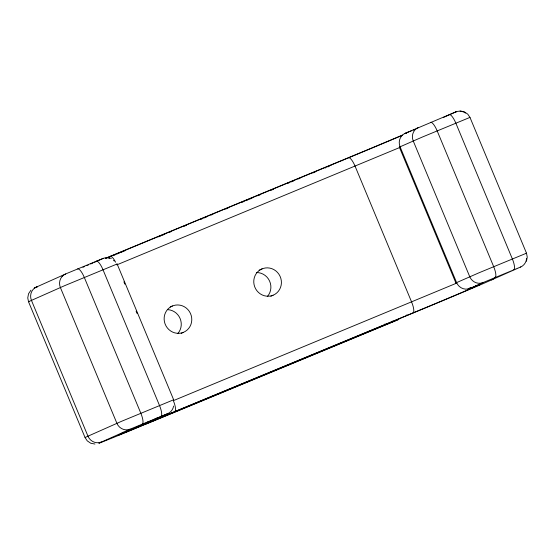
<?xml version="1.0" encoding="UTF-8"?>
<svg xmlns="http://www.w3.org/2000/svg" width="555" height="555" viewBox="0 0 555 555"><rect width="100%" height="100%" fill="white"/><g stroke="black" fill="none" stroke-linecap="round" stroke-linejoin="round"><path stroke-width="0.83" d="M526.466 261.266L527.25 257.083L526.501 253.191L469.974 117.396L467.754 114.143L464.23 111.749L460.053 110.958M30.927 290.209L28.541 293.741L27.75 297.931L28.541 301.781L85.068 437.576L87.246 440.864L90.777 443.251L94.96 444.042M456.474 282.717L455.877 282.925L399.343 147.131L422.417 137.009L469.974 117.396M173.32 399.94L173.653 399.773L117.126 263.979L116.793 264.145M162.442 416.729L427.149 307.04A53.405 0.375 -22.6 0 0 443.438 300.234L455.842 295.01A53.405 0.375 -22.6 0 0 467.039 290.251L480.346 284.382L469.627 288.593L483.613 282.349L520.833 266.927L483.384 283.536A74.772 0.52 -22.6 0 1 467.705 290.196L450.334 297.508A74.772 0.52 -22.6 0 1 427.53 307.033L162.442 416.729M455.877 282.925L478.944 272.81L526.501 253.191L526.168 253.357M443.362 117.48L456.231 111.735M456.21 111.742L405.011 133.394L409.063 131.778M94.517 262.279L103.362 258.318L66.593 273.546L34.216 288.045A74.772 0.52 -22.6 0 0 37.539 286.824M144.695 424.485L140.568 426.185A53.405 0.375 -22.6 0 1 128.323 431.186L121.372 433.982A53.405 0.375 -22.6 0 1 118.215 435.162L167.985 413.51L131.445 428.633L98.825 443.209A74.772 0.52 -22.6 0 0 103.244 441.586L112.97 437.673A74.772 0.52 -22.6 0 0 130.12 430.666L146.839 423.604M90.645 264L92.969 262.966M170.212 306.964L172.466 305.958M259.095 270.195L262.099 268.856M181.194 333.347L183.448 332.341A14.291 13.743 66 0 0 186.209 308.004A14.291 13.743 66 0 0 164.218 317.106A14.291 13.743 66 0 0 183.448 332.341M270.826 296.245L273.081 295.239A14.291 13.743 66 0 0 275.842 270.902A14.291 13.743 66 0 0 253.85 280.004A14.291 13.743 66 0 0 273.081 295.239M62.091 276.133L62.653 275.877M399.829 147.457L116.834 264.86M456.356 283.251L173.354 400.654A10.503 2.879 67.5 0 1 174.763 411.526M397.089 320.131L398.879 319.34L149.031 422.695M88.155 265.089L88.529 264.922M396.499 320.381L145.098 424.492M86.837 265.644L87.302 265.45M400.419 136.135L402.43 135.288M392.579 139.437L396.936 137.605M397.651 137.307L399.732 136.426M84.138 266.782L84.721 266.539M82.924 267.288L83.541 267.031M391.844 139.749L385.732 142.316A74.772 0.52 -22.6 0 1 362.928 151.841L343.17 160.048A10.503 2.879 67.5 0 0 342.601 160.742M328.04 166.819L328.477 166.632M105.45 258.29L362.547 151.841A53.405 0.375 -22.6 0 0 378.836 145.035L391.24 139.818A53.405 0.375 -22.6 0 0 402.437 135.052M325.258 167.978L325.729 167.783M105.7 258.339L342.373 160.374M327.672 166.819L328.116 166.632M112.936 255.702L115.336 254.71M116.932 254.051L119.332 253.059M120.934 252.393L125.728 250.409M158.508 236.839L160.908 235.847M162.511 235.188L164.904 234.196M169.705 232.205L171.301 231.546M184.094 226.253L186.494 225.254M200.084 219.627L202.485 218.635M204.087 217.976L206.481 216.984M211.282 215L212.877 214.334M225.67 209.041L228.07 208.049M241.661 202.422L244.061 201.43M245.664 200.764L248.057 199.772M249.66 199.113L252.06 198.121M257.652 195.804L260.052 194.812M271.249 190.178L273.65 189.186M287.24 183.559L289.641 182.56M291.236 181.901L293.637 180.909M298.43 178.925L300.033 178.259M312.826 172.966L315.226 171.974M328.983 166.278L329.406 166.105M330.586 165.619L330.953 165.466M410.249 131.292L411.338 130.855M413.184 130.113L413.947 129.815M414.585 129.558L415.112 129.357M399.954 146.922L399.378 147.131M117.126 263.979L64.879 285.568L31.448 300.394A84.055 0.59 -22.6 0 0 28.943 301.67M173.653 399.773L121.406 421.363L87.974 436.188A84.055 0.59 -22.6 0 0 85.47 437.465M107.205 257.534L111.382 258.332M123.897 281.829L124.861 284.146M136.1 311.154L137.064 313.464M36.748 286.831A10.503 10.108 66 0 0 31.448 300.394L87.974 436.188A10.503 10.108 66 0 0 101.343 442.023M65.677 273.948A10.503 10.108 66 0 0 60.377 287.511L116.904 423.305A10.503 10.108 66 0 0 130.279 429.14M77.644 268.911A10.503 2.879 67.5 0 1 84.311 277.438L140.838 413.232A10.503 2.879 67.5 0 1 142.246 424.103M96.32 261.183A10.503 2.879 67.5 0 1 102.987 269.709L159.514 405.504A10.503 2.879 67.5 0 1 160.915 416.375M103.022 258.484A10.503 10.108 66 0 1 109.814 258.221M113.497 260.302A10.503 10.108 66 0 1 114.254 261.023M154.304 419.205A10.503 2.879 67.5 0 1 153.548 420.829M392.503 321.088A10.503 2.879 67.5 0 1 391.816 322.205M129.842 429.223A10.503 10.108 66 0 1 126.686 431.325M123.175 432.192A10.503 10.108 66 0 1 120.019 434.294M386.558 324.543A10.503 2.879 67.5 0 1 384.899 324.002M148.289 423.174A10.503 2.879 67.5 0 1 147.408 423.118M173.611 406.052A10.503 10.108 66 0 1 167.624 413.683M157.627 417.436A10.503 10.108 66 0 1 154.47 419.538M148.123 421.467A10.503 2.56 67.3 0 1 147.526 422.487M348.429 157.703A10.503 2.879 67.5 0 1 355.096 166.229L411.623 302.024A10.503 2.879 67.5 0 1 413.031 312.895M449.162 114.601A10.503 2.879 67.5 0 1 455.835 123.134L512.355 258.928A10.503 2.879 67.5 0 1 513.763 269.799M430.493 122.329A10.503 2.879 67.5 0 1 437.16 130.862L493.686 266.657A10.503 2.879 67.5 0 1 495.095 277.528M418.525 127.366A10.503 10.108 66 0 0 413.225 140.935L469.752 276.73A10.503 10.108 66 0 0 483.127 282.564M405.372 133.228A10.503 10.108 66 0 0 400.072 146.791L456.598 282.585A10.503 10.108 66 0 0 469.974 288.42M455.87 111.909A10.503 10.108 66 0 1 465.513 113.067M110.161 256.327A10.503 2.879 67.5 0 1 115.62 262.231M406.01 133.491A10.503 7.548 67.8 0 1 407.765 132.305M479.534 284.75A10.503 10.108 66 0 1 475.815 285.492M472.867 287.719A10.503 10.108 66 0 1 468.129 288.406M495.379 277.132A10.503 10.108 66 0 1 491.536 279.991M526.584 258.429A10.503 10.108 66 0 1 520.472 267.101M169.504 413.863A10.503 2.879 67.5 0 1 168.623 413.815M407.772 315.24A10.503 2.879 67.5 0 1 406.517 314.99M472.367 287.504A10.503 7.548 67.8 0 1 469.523 287.906M256.472 272.54A14.291 13.743 66 0 1 269.557 281.003A14.291 13.743 66 0 1 267.427 296.446M167.853 309.662A14.291 13.743 66 0 1 180.132 318.577A14.291 13.743 66 0 1 177.801 333.548"/></g></svg>
